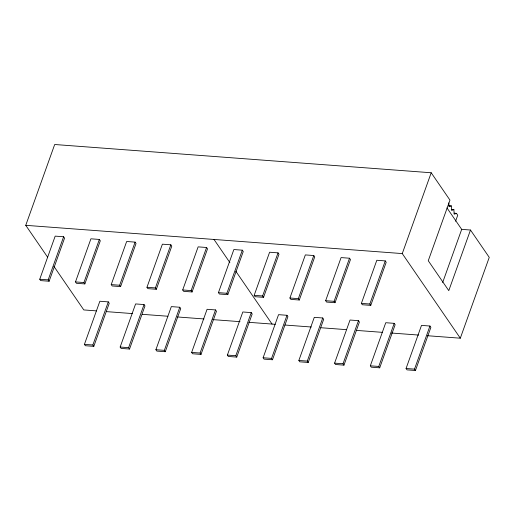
<?xml version="1.0" encoding="UTF-8"?>
<svg xmlns="http://www.w3.org/2000/svg" width="515" height="515" viewBox="0 0 515 515"><rect width="100%" height="100%" fill="white"/><g stroke="black" fill="none" stroke-linecap="round" stroke-linejoin="round"><path stroke-width="0.77" d="M47.515 257.049L25.75 225.325L54.687 144.503L431.203 172.763L449.962 200.11L428.261 260.732L448.784 290.64L470.485 230.025L461.691 229.362L446.969 207.905M39.745 279.233L55.182 236.128L63.622 236.758L64.562 238.13L49.125 281.235L40.685 280.598L39.745 279.233L48.191 279.864L49.125 281.235M48.191 279.864L63.622 236.758M75.486 281.917L90.917 238.805L99.363 239.443L100.296 240.808L84.866 283.913L76.42 283.282L75.486 281.917L83.926 282.548L84.866 283.913M83.926 282.548L99.363 239.443M84.428 344.355L99.859 301.249L108.305 301.88L109.238 303.251L93.807 346.357L85.361 345.719L84.428 344.355L92.867 344.986L93.807 346.357M111.221 284.595L126.658 241.49L135.097 242.127L136.037 243.492L120.6 286.598L112.161 285.967L111.221 284.595L119.667 285.233L120.6 286.598M92.867 344.986L108.305 301.88M119.667 285.233L135.097 242.127M120.162 347.033L135.6 303.927L144.039 304.565L144.979 305.929L129.542 349.035L121.102 348.404L120.162 347.033L128.608 347.67L129.542 349.035M146.962 287.28L162.392 244.174L170.838 244.805L171.772 246.176L156.341 289.282L147.895 288.645L146.962 287.28L155.401 287.911L156.341 289.282M128.608 347.67L144.039 304.565M155.401 287.911L170.838 244.805M155.903 349.717L171.334 306.612L179.78 307.249L180.714 308.614L165.283 351.719L156.837 351.088L155.903 349.717L164.343 350.355L165.283 351.719M182.696 289.964L198.133 246.859L206.573 247.49L207.513 248.861L192.076 291.966L183.636 291.329L182.696 289.964L191.142 290.595L192.076 291.966M164.343 350.355L179.78 307.249M191.142 290.595L206.573 247.49M191.638 352.402L207.075 309.296L215.515 309.927L216.455 311.298L201.017 354.404L192.578 353.766L191.638 352.402L200.084 353.033L201.017 354.404M218.437 292.642L233.868 249.537L242.314 250.174L243.247 251.539L227.817 294.644L219.371 294.014L218.437 292.642L226.877 293.28L227.817 294.644M200.084 353.033L215.515 309.927M226.877 293.28L242.314 250.174M227.379 355.086L242.81 311.981L251.256 312.611L252.189 313.983L236.758 357.088L228.312 356.451L227.379 355.086L235.819 355.717L236.758 357.088M254.172 295.327L269.609 252.221L278.049 252.859L278.988 254.223L263.551 297.329L255.112 296.698L254.172 295.327L262.618 295.964L263.551 297.329M235.819 355.717L251.256 312.611M262.618 295.964L278.049 252.859M263.114 357.764L278.551 314.659L286.99 315.296L287.93 316.661L272.493 359.766L264.053 359.135L263.114 357.764L271.56 358.401L272.493 359.766M289.913 298.011L305.344 254.906L313.79 255.537L314.723 256.908L299.292 300.013L290.853 299.376L289.913 298.011L298.352 298.642L299.292 300.013M271.56 358.401L286.99 315.296M298.352 298.642L313.79 255.537M298.855 360.449L314.285 317.343L322.731 317.98L323.665 319.345L308.234 362.451L299.788 361.82L298.855 360.449L307.294 361.086L308.234 362.451M325.647 300.696L341.085 257.59L349.524 258.221L350.464 259.586L335.027 302.698L326.587 302.06L325.647 300.696L334.093 301.327L335.027 302.698M307.294 361.086L322.731 317.98M334.093 301.327L349.524 258.221M334.589 363.133L350.026 320.027L358.466 320.658L359.406 322.03L343.969 365.135L335.529 364.498L334.589 363.133L343.035 363.764L343.969 365.135M361.388 303.374L376.819 260.268L385.265 260.905L386.199 262.27L370.768 305.376L362.328 304.745L361.388 303.374L369.828 304.011L370.768 305.376M343.035 363.764L358.466 320.658M369.828 304.011L385.265 260.905M470.485 230.025L489.25 257.371L460.313 338.194L402.267 253.586L431.203 172.763M370.33 365.817L385.761 322.712L394.207 323.343L395.14 324.707L379.71 367.819L371.264 367.182L370.33 365.817L378.77 366.448L379.71 367.819M378.77 366.448L394.207 323.343M455.582 221.218L457.726 215.231L456.438 213.365L454.076 213.184M406.065 368.495L421.502 325.39L429.941 326.027L430.881 327.392L415.444 370.497L407.005 369.867L406.065 368.495L414.511 369.133L415.444 370.497M442.668 282.497L461.691 229.362M414.511 369.133L429.941 326.027M456.438 213.365L454.185 214.208L453.876 209.624L451.623 210.468L451.307 205.884L449.054 206.727L448.797 202.91M448.945 205.71L451.307 205.884M451.513 209.451L453.876 209.624M25.75 225.325L402.267 253.586M96.614 310.893L83.797 309.933L53.869 266.307M106.225 311.614L132.664 313.596M142.275 314.324L167.909 316.242M177.527 316.97L203.959 318.952M212.772 319.615L240.009 321.656M248.822 322.319L275.261 324.302M284.872 325.023L311.311 327.012M320.922 327.733L346.556 329.658M356.168 330.379L382.606 332.362M391.419 333.025L418.656 335.065M427.469 335.728L460.313 338.194M214.008 239.456L229.877 262.592M235.773 271.186L272.055 324.064"/></g></svg>
